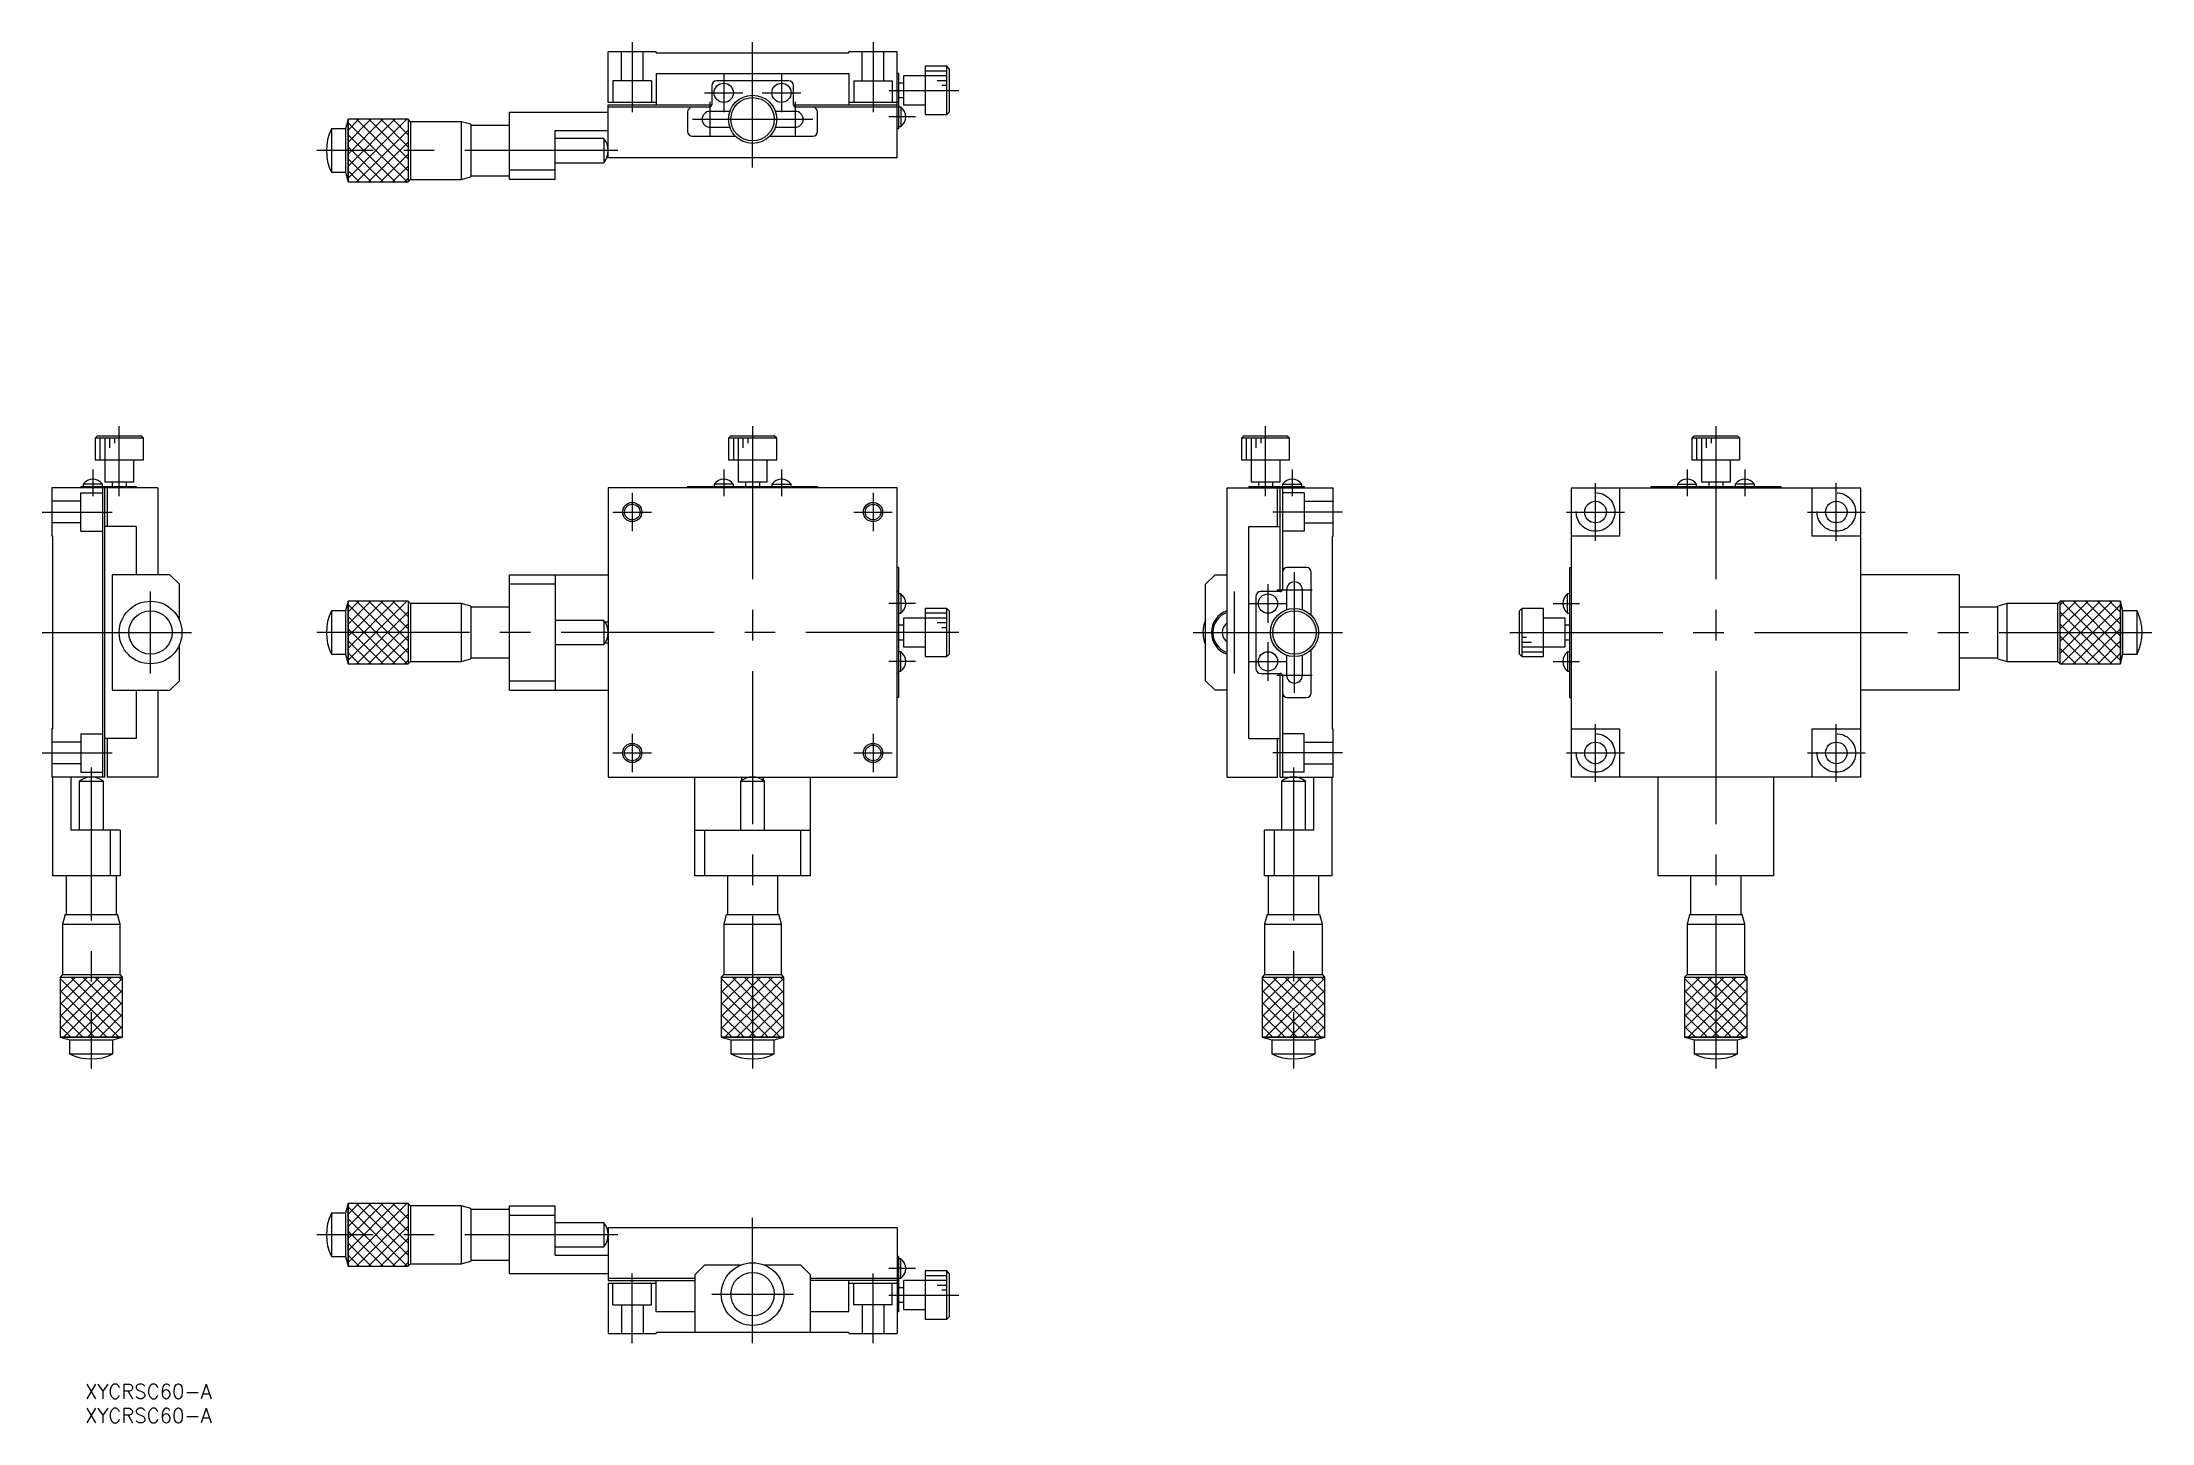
# Model space of a CAD drawing. Extents: x -148 to 291, y -164 to 123.
import ezdxf

# ---------------------------------------------------------------- set-up
doc = ezdxf.new("R2010")
doc.units = 0
doc.linetypes.add('CENTER', pattern=[50.8, 31.75, -6.35, 6.35, -6.35])
doc.linetypes.add('DASHED', pattern=[19.05, 12.7, -6.35])
doc.layers.get('0').update_dxf_attribs({"linetype": 'CONTINUOUS'})
doc.layers.add('CENTER', color=1, linetype='CENTER')
doc.styles.get("Standard").update_dxf_attribs({"font": 'txt.shx', "height": 3, "bigfont": 'bigfont.shx'})

msp = doc.modelspace()

# ---------------------------------------------------------------- linework, layer by layer
at = {"color": 7, "linetype": 'CONTINUOUS'}
for p, q in [((-30, 110), (-30, 120.5)), ((-20, 120.5), (-30, 120.5)), ((-20, 120.3), (-20, 120.5)), ((-20, 120.3), (20, 120.3)), ((20, 120.3), (20, 120.5)), ((30, 120.5), (20, 120.5)), ((30, 98.5), (30, 120.5)), ((-20, 116), (-20, 109.5)), ((-20, 116), (20, 116)), ((7.5, 114.5), (-7.5, 114.5)), ((20, 116), (20, 109.5)), ((30.3, 116), (30, 116)), ((30.3, 116), (30.3, 104.5)), ((31.3, 114), (30.3, 114)), ((35.8, 115.5), (31.3, 115.5)), ((31.3, 115.5), (31.3, 109.5)), ((40.3, 117.5), (35.8, 117.5)), ((35.8, 117.5), (35.8, 107.5)), ((40.3, 116.5), (35.8, 116.5)), ((40.3, 115.5), (35.8, 115.5)), ((40.3, 114.5), (38.3, 114.5)), ((40.8, 117), (40.3, 117.5)), ((40.3, 107.5), (40.3, 117.5)), ((40.8, 117), (40.8, 108)), ((-20, 110), (-30, 110)), ((-30, 109.5), (-8.5, 109.5)), ((-30, 98.5), (-30, 109.5)), ((-8.5, 113.5), (-8.5, 109.5)), ((8.5, 109.5), (8.5, 113.5)), ((8.5, 109.5), (30, 109.5)), ((30.3, 110), (20, 110)), ((30.3, 111), (31.3, 111)), ((31.3, 109.5), (35.8, 109.5)), ((40.3, 113.5), (39.3, 113.5)), ((-84, 106.5), (-84.5, 104.5)), ((-71.5, 106.5), (-84, 106.5)), ((-84, 106.5), (-84, 106.5)), ((-84, 106.5), (-84, 93.5)), ((-84, 93.5), (-84, 106.5)), ((-71.77, 106.5), (-84, 94.26)), ((-74.27, 106.5), (-84, 96.76)), ((-76.77, 106.5), (-84, 99.26)), ((-79.27, 106.5), (-84, 101.76)), ((-81.77, 106.5), (-84, 104.26)), ((-71.71, 93.5), (-84, 105.79)), ((-71.5, 95.79), (-82.21, 106.5)), ((-71.5, 98.29), (-79.71, 106.5)), ((-71.5, 100.79), (-77.21, 106.5)), ((-71.5, 103.29), (-74.71, 106.5)), ((-71, 106), (-71.5, 106.5)), ((-71.5, 106.5), (-71.5, 93.5)), ((-60.5, 106), (-71, 106)), ((-71, 106), (-71, 94)), ((-58.5, 105.46), (-60.5, 106)), ((-60.5, 106), (-60.5, 94)), ((-58.5, 105.46), (-58.5, 94.54)), ((-50.5, 105.25), (-58.5, 105.25)), ((-50.5, 108), (-30, 108)), ((-50.5, 94), (-50.5, 108)), ((-9, 109), (-30, 109)), ((-13.5, 108), (-13.5, 104)), ((-4.72, 108.15), (-8.85, 108.15)), ((8.85, 108.15), (4.72, 108.15)), ((30, 109), (9, 109)), ((13.5, 104), (13.5, 108)), ((30.8, 109), (30.3, 109)), ((30.8, 109), (30.8, 105)), ((35.8, 107.5), (40.3, 107.5)), ((40.3, 107.5), (40.8, 108)), ((-84.5, 104.5), (-87.43, 104.5)), ((-87.43, 104.5), (-87.43, 95.5)), ((-84.5, 104.5), (-84.5, 95.5)), ((-74.21, 93.5), (-84, 103.29)), ((-76.71, 93.5), (-84, 100.79)), ((-71.5, 104.27), (-82.27, 93.5)), ((-71.5, 101.77), (-79.77, 93.5)), ((-41, 104.2), (-30, 104.2)), ((-41, 94), (-41, 104.2)), ((-30.88, 102.5), (-41, 102.5)), ((-30.88, 102.5), (-30.88, 97.5)), ((-12.5, 103), (-3.57, 103)), ((-8.85, 104.85), (-4.72, 104.85)), ((3.57, 103), (12.5, 103)), ((4.72, 104.85), (8.85, 104.85)), ((30.3, 104.5), (30, 104.5)), ((30.3, 105), (30.8, 105)), ((-79.21, 93.5), (-84, 98.29)), ((-71.5, 99.27), (-77.27, 93.5)), ((-71.5, 96.77), (-74.77, 93.5)), ((-41, 97.5), (-30.88, 97.5)), ((30, 98.5), (-30, 98.5)), ((-87.43, 95.5), (-84.5, 95.5)), ((-84.5, 95.5), (-84, 93.5)), ((-81.71, 93.5), (-84, 95.79)), ((-84, 93.5), (-71.5, 93.5)), ((-84, 93.5), (-84, 93.5)), ((-71.5, 94.27), (-72.27, 93.5)), ((-71.5, 93.5), (-71, 94)), ((-71, 94), (-60.5, 94)), ((-60.5, 94), (-58.5, 94.54)), ((-58.5, 94.75), (-50.5, 94.75)), ((-50.5, 96), (-41, 96)), ((-41, 94), (-50.5, 94)), ((-136, 40.8), (-136.5, 40.3)), ((-136.5, 40.3), (-136.5, 35.8)), ((-126.5, 40.3), (-136.5, 40.3)), ((-136, 40.8), (-127, 40.8)), ((-135.5, 40.3), (-135.5, 35.8)), ((-134.5, 40.3), (-134.5, 35.8)), ((-133.5, 40.3), (-133.5, 38.3)), ((-132.5, 40.3), (-132.5, 39.3)), ((-126.5, 40.3), (-127, 40.8)), ((-126.5, 35.8), (-126.5, 40.3)), ((-4.5, 40.8), (-5, 40.3)), ((-5, 40.3), (-5, 35.8)), ((5, 40.3), (-5, 40.3)), ((-4.5, 40.8), (4.5, 40.8)), ((-4, 40.3), (-4, 35.8)), ((-3, 40.3), (-3, 35.8)), ((-2, 40.3), (-2, 38.3)), ((-1, 40.3), (-1, 39.3)), ((5, 40.3), (4.5, 40.8)), ((5, 35.8), (5, 40.3)), ((102, 40.8), (101.5, 40.3)), ((101.5, 40.3), (101.5, 35.8)), ((111.5, 40.3), (101.5, 40.3)), ((102, 40.8), (111, 40.8)), ((102.5, 40.3), (102.5, 35.8)), ((103.5, 40.3), (103.5, 35.8)), ((104.5, 40.3), (104.5, 38.3)), ((105.5, 40.3), (105.5, 39.3)), ((111.5, 40.3), (111, 40.8)), ((111.5, 35.8), (111.5, 40.3)), ((195.5, 40.8), (195, 40.3)), ((195, 40.3), (195, 35.8)), ((205, 40.3), (195, 40.3)), ((195.5, 40.8), (204.5, 40.8)), ((196, 40.3), (196, 35.8)), ((197, 40.3), (197, 35.8)), ((198, 40.3), (198, 38.3)), ((199, 40.3), (199, 39.3)), ((205, 40.3), (204.5, 40.8)), ((205, 35.8), (205, 40.3)), ((-136.5, 35.8), (-126.5, 35.8)), ((-134.5, 35.8), (-134.5, 31.3)), ((-128.5, 31.3), (-128.5, 35.8)), ((-5, 35.8), (5, 35.8)), ((-3, 35.8), (-3, 31.3)), ((3, 31.3), (3, 35.8)), ((101.5, 35.8), (111.5, 35.8)), ((103.5, 35.8), (103.5, 31.3)), ((109.5, 31.3), (109.5, 35.8)), ((195, 35.8), (205, 35.8)), ((197, 35.8), (197, 31.3)), ((203, 31.3), (203, 35.8)), ((-139, 30.8), (-139, 30.3)), ((-135, 30.8), (-139, 30.8)), ((-135, 30.3), (-135, 30.8)), ((-134.5, 31.3), (-128.5, 31.3)), ((-133, 31.3), (-133, 30.3)), ((-130, 30.3), (-130, 31.3)), ((-8, 30.8), (-8, 30.3)), ((-4, 30.8), (-8, 30.8)), ((-4, 30.3), (-4, 30.8)), ((-3, 31.3), (3, 31.3)), ((-1.5, 31.3), (-1.5, 30.3)), ((1.5, 30.3), (1.5, 31.3)), ((4, 30.8), (4, 30.3)), ((4, 30.8), (8, 30.8)), ((8, 30.3), (8, 30.8)), ((103.5, 31.3), (109.5, 31.3)), ((105, 31.3), (105, 30.3)), ((108, 30.3), (108, 31.3)), ((110, 30.8), (110, 30.3)), ((110, 30.8), (114, 30.8)), ((114, 30.3), (114, 30.8)), ((192, 30.8), (192, 30.3)), ((192, 30.8), (196, 30.8)), ((196, 30.3), (196, 30.8)), ((197, 31.3), (203, 31.3)), ((198.5, 31.3), (198.5, 30.3)), ((201.5, 30.3), (201.5, 31.3)), ((204, 30.8), (204, 30.3)), ((208, 30.8), (204, 30.8)), ((208, 30.3), (208, 30.8)), ((-123.5, 30), (-145.5, 30)), ((-145.5, 30), (-145.5, 20)), ((-139.5, 30.3), (-139.5, 30)), ((-139.5, 30.3), (-128, 30.3)), ((-135, 30), (-135, -30)), ((-134.5, -30), (-134.5, 30)), ((-134, 30.3), (-134, 22)), ((-128, 30.3), (-128, 30)), ((-123.5, 30), (-123.5, 12)), ((-30, 30), (-30, -30)), ((30, 30), (-30, 30)), ((-13.5, 30.3), (-13.5, 30)), ((-13.5, 30.3), (13.5, 30.3)), ((13.5, 30.3), (13.5, 30)), ((30, -30), (30, 30)), ((98.5, -30), (98.5, 30)), ((98.5, 30), (120.5, 30)), ((103, 30.3), (103, 30)), ((103, 30.3), (114.5, 30.3)), ((109, 22), (109, 30.3)), ((109.5, 8.5), (109.5, 30)), ((110, 30), (110, 9)), ((114.5, 30.3), (114.5, 30)), ((120.5, 20), (120.5, 30)), ((170, 30), (230, 30)), ((170, -30), (170, 30)), ((180, 30), (180, 20)), ((186.5, 30.3), (186.5, 30)), ((186.5, 30.3), (213.5, 30.3)), ((191.5, 30.3), (191.5, 30)), ((208.5, 30.3), (208.5, 30)), ((213.5, 30.3), (213.5, 30)), ((220, 20), (220, 30)), ((230, 30), (230, -30)), ((-128, 22), (-134.5, 22)), ((-128, 22), (-128, 12)), ((103, -22), (103, 22)), ((103, 22), (109.5, 22)), ((-145.3, 20), (-145.5, 20)), ((-145.3, -20), (-145.3, 20)), ((120.3, 20), (120.5, 20)), ((120.3, 20), (120.3, -20)), ((180, 20), (170, 20)), ((230, 20), (220, 20)), ((30.3, 13.5), (30, 13.5)), ((30.3, 13.5), (30.3, -13.5)), ((115, 13.5), (111, 13.5)), ((169.7, -13.5), (169.7, 13.5)), ((169.7, 13.5), (170, 13.5)), ((-121, 12), (-133, 12)), ((-133, 12), (-133, -12)), ((-119, 10), (-121, 12)), ((-119, 2.5), (-119, 10)), ((-50.5, -12), (-50.5, 12)), ((-50.5, 12), (-30, 12)), ((-41, 10), (-50.5, 10)), ((-41, 12), (-41, -12)), ((96, 12), (94, 10)), ((94, -10), (94, 10)), ((96, 12), (98.5, 12)), ((110.85, 8.85), (110.85, 4.72)), ((114.15, 4.72), (114.15, 8.85)), ((116, 3.57), (116, 12.5)), ((250.5, 12), (230, 12)), ((250.5, 12), (250.5, -12)), ((-84.5, 4.5), (-87.43, 4.5)), ((-87.43, 4.5), (-87.43, -4.5)), ((-84, 6.5), (-84.5, 4.5)), ((-84.5, 4.5), (-84.5, -4.5)), ((-84, 6.5), (-84, 6.5)), ((-71.5, 6.5), (-84, 6.5)), ((-84, -6.5), (-84, 6.5)), ((-84, 6.5), (-84, -6.5)), ((-71.77, 6.5), (-84, -5.74)), ((-74.27, 6.5), (-84, -3.24)), ((-76.77, 6.5), (-84, -0.74)), ((-79.27, 6.5), (-84, 1.76)), ((-81.77, 6.5), (-84, 4.26)), ((-71.71, -6.5), (-84, 5.79)), ((-71.5, -4.21), (-82.21, 6.5)), ((-71.5, -1.71), (-79.71, 6.5)), ((-71.5, 0.79), (-77.21, 6.5)), ((-71.5, 3.29), (-74.71, 6.5)), ((-71, 6), (-71.5, 6.5)), ((-71.5, 6.5), (-71.5, -6.5)), ((-60.5, 6), (-71, 6)), ((-71, 6), (-71, -6)), ((-58.5, 5.46), (-60.5, 6)), ((-60.5, 6), (-60.5, -6)), ((-58.5, 5.46), (-58.5, -5.46)), ((-50.5, 5.25), (-58.5, 5.25)), ((30.3, 8.5), (30, 8.5)), ((30.8, 8), (30.3, 8)), ((30.8, 8), (30.8, 4)), ((40.3, 5), (35.8, 5)), ((35.8, 5), (35.8, -5)), ((40.8, 4.5), (40.3, 5)), ((40.3, -5), (40.3, 5)), ((40.8, 4.5), (40.8, -4.5)), ((104.5, 7.5), (104.5, -7.5)), ((109.5, 8.5), (105.5, 8.5)), ((159.7, 5), (159.2, 4.5)), ((159.2, -4.5), (159.2, 4.5)), ((164.2, 5), (159.7, 5)), ((159.7, 5), (159.7, -5)), ((164.2, -5), (164.2, 5)), ((169.7, 8), (169.2, 8)), ((169.2, 4), (169.2, 8)), ((258.5, 5.25), (250.5, 5.25)), ((260.5, 6), (258.5, 5.46)), ((258.5, -5.46), (258.5, 5.46)), ((271, 6), (260.5, 6)), ((260.5, -6), (260.5, 6)), ((271.5, 6.5), (271, 6)), ((271, -6), (271, 6)), ((284, 6.5), (271.5, 6.5)), ((271.5, -6.5), (271.5, 6.5)), ((271.5, 5.73), (272.27, 6.5)), ((271.5, 3.23), (274.77, 6.5)), ((271.5, 0.73), (277.27, 6.5)), ((271.5, -1.77), (279.77, 6.5)), ((271.5, -4.27), (282.27, 6.5)), ((271.71, 6.5), (284, -5.79)), ((271.77, -6.5), (284, 5.74)), ((274.21, 6.5), (284, -3.29)), ((276.71, 6.5), (284, -0.79)), ((279.21, 6.5), (284, 1.71)), ((281.71, 6.5), (284, 4.21)), ((284, 6.5), (284, 6.5)), ((284.5, 4.5), (284, 6.5)), ((284, 6.5), (284, -6.5)), ((284, -6.5), (284, 6.5)), ((287.43, 4.5), (284.5, 4.5)), ((284.5, -4.5), (284.5, 4.5)), ((287.43, -4.5), (287.43, 4.5)), ((-74.21, -6.5), (-84, 3.29)), ((-76.71, -6.5), (-84, 0.79)), ((-71.5, 4.27), (-82.27, -6.5)), ((-71.5, 1.77), (-79.77, -6.5)), ((-30.88, 2.5), (-41, 2.5)), ((-30.88, 2.5), (-30.88, -2.5)), ((-30.67, 2.22), (-30, 2.22)), ((30.3, 4), (30.8, 4)), ((31.3, 1.5), (30.3, 1.5)), ((35.8, 3), (31.3, 3)), ((31.3, 3), (31.3, -3)), ((40.3, 4), (35.8, 4)), ((40.3, 3), (35.8, 3)), ((40.3, 2), (38.3, 2)), ((40.3, 1), (39.3, 1)), ((168.7, 3), (164.2, 3)), ((168.7, -3), (168.7, 3)), ((169.7, 1.5), (168.7, 1.5)), ((169.2, 4), (169.7, 4)), ((271.5, 4.21), (282.21, -6.5)), ((271.5, 1.71), (279.71, -6.5)), ((274.27, -6.5), (284, 3.24)), ((276.77, -6.5), (284, 0.74)), ((-119, -10), (-119, -2.5)), ((-79.21, -6.5), (-84, -1.71)), ((-81.71, -6.5), (-84, -4.21)), ((-71.5, -0.73), (-77.27, -6.5)), ((-71.5, -3.23), (-74.77, -6.5)), ((-41, -2.5), (-30.88, -2.5)), ((-30, -2.22), (-30.67, -2.22)), ((30.3, -1.5), (31.3, -1.5)), ((30.8, -4), (30.3, -4)), ((30.8, -8), (30.8, -4)), ((31.3, -3), (35.8, -3)), ((116, -12.5), (116, -3.57)), ((159.7, -1), (160.7, -1)), ((159.7, -2), (161.7, -2)), ((159.7, -3), (164.2, -3)), ((159.7, -4), (164.2, -4)), ((164.2, -3), (168.7, -3)), ((168.7, -1.5), (169.7, -1.5)), ((169.7, -4), (169.2, -4)), ((169.2, -4), (169.2, -8)), ((271.5, -0.79), (277.21, -6.5)), ((271.5, -3.29), (274.71, -6.5)), ((279.27, -6.5), (284, -1.76)), ((281.77, -6.5), (284, -4.26)), ((-87.43, -4.5), (-84.5, -4.5)), ((-84.5, -4.5), (-84, -6.5)), ((-84, -6.5), (-84, -6.5)), ((-84, -6.5), (-71.5, -6.5)), ((-71.5, -5.73), (-72.27, -6.5)), ((-71.5, -6.5), (-71, -6)), ((-71, -6), (-60.5, -6)), ((-60.5, -6), (-58.5, -5.46)), ((-58.5, -5.25), (-50.5, -5.25)), ((30.3, -8.5), (30, -8.5)), ((30.3, -8), (30.8, -8)), ((35.8, -5), (40.3, -5)), ((40.3, -5), (40.8, -4.5)), ((105.5, -8.5), (109.5, -8.5)), ((109.5, -30), (109.5, -8.5)), ((110.85, -4.72), (110.85, -8.85)), ((114.15, -8.85), (114.15, -4.72)), ((159.2, -4.5), (159.7, -5)), ((159.7, -5), (164.2, -5)), ((169.2, -8), (169.7, -8)), ((250.5, -5.25), (258.5, -5.25)), ((258.5, -5.46), (260.5, -6)), ((260.5, -6), (271, -6)), ((271, -6), (271.5, -6.5)), ((271.5, -6.5), (284, -6.5)), ((284, -6.5), (284.5, -4.5)), ((284, -6.5), (284, -6.5)), ((284.5, -4.5), (287.43, -4.5)), ((-133, -12), (-121, -12)), ((-128, -12), (-128, -22)), ((-123.5, -12), (-123.5, -30)), ((-121, -12), (-119, -10)), ((-50.5, -10), (-41, -10)), ((-50.5, -12), (-30, -12)), ((94, -10), (96, -12)), ((98.5, -12), (96, -12)), ((110, -9), (110, -30)), ((250.5, -12), (230, -12)), ((30.3, -13.5), (30, -13.5)), ((111, -13.5), (115, -13.5)), ((169.7, -13.5), (170, -13.5)), ((-145.5, -20), (-145.5, -30)), ((-145.3, -20), (-145.5, -20)), ((120.3, -20), (120.5, -20)), ((120.5, -30), (120.5, -20)), ((170, -20), (180, -20)), ((180, -20), (180, -30)), ((220, -30), (220, -20)), ((220, -20), (230, -20)), ((-128, -22), (-134.5, -22)), ((-134, -22), (-134, -30)), ((103, -22), (109.5, -22)), ((109, -30), (109, -22)), ((-134.5, -30), (-145.5, -30)), ((-145.3, -50.5), (-145.3, -30)), ((-141.5, -41), (-141.5, -30)), ((-123.5, -30), (-134, -30)), ((-30, -30), (30, -30)), ((-12, -50.5), (-12, -30)), ((-2.22, -30.67), (-2.22, -30)), ((2.22, -30), (2.22, -30.67)), ((12, -50.5), (12, -30)), ((98.5, -30), (109, -30)), ((109.5, -30), (120.5, -30)), ((116.5, -41), (116.5, -30)), ((120.3, -50.5), (120.3, -30)), ((230, -30), (170, -30)), ((188, -50.5), (188, -30)), ((212, -50.5), (212, -30)), ((-139.8, -30.88), (-139.8, -41)), ((-139.8, -30.88), (-134.8, -30.88)), ((-134.8, -41), (-134.8, -30.88)), ((-2.5, -30.88), (-2.5, -41)), ((-2.5, -30.88), (2.5, -30.88)), ((2.5, -41), (2.5, -30.88)), ((109.8, -30.88), (109.8, -41)), ((109.8, -30.88), (114.8, -30.88)), ((114.8, -41), (114.8, -30.88)), ((-131.3, -41), (-141.5, -41)), ((-133.3, -50.5), (-133.3, -41)), ((-131.3, -41), (-131.3, -50.5)), ((-12, -41), (12, -41)), ((-10, -41), (-10, -50.5)), ((10, -50.5), (10, -41)), ((116.5, -41), (106.3, -41)), ((106.3, -50.5), (106.3, -41)), ((108.3, -41), (108.3, -50.5)), ((-131.3, -50.5), (-145.3, -50.5)), ((-142.55, -50.5), (-142.55, -58.5)), ((-132.05, -58.5), (-132.05, -50.5)), ((12, -50.5), (-12, -50.5)), ((-5.25, -50.5), (-5.25, -58.5)), ((5.25, -58.5), (5.25, -50.5)), ((120.3, -50.5), (106.3, -50.5)), ((107.05, -50.5), (107.05, -58.5)), ((117.55, -58.5), (117.55, -50.5)), ((212, -50.5), (188, -50.5)), ((194.75, -50.5), (194.75, -58.5)), ((205.25, -58.5), (205.25, -50.5)), ((-142.76, -58.5), (-143.3, -60.5)), ((-143.3, -60.5), (-143.3, -71)), ((-143.3, -60.5), (-131.3, -60.5)), ((-142.76, -58.5), (-131.84, -58.5)), ((-131.3, -60.5), (-131.84, -58.5)), ((-131.3, -71), (-131.3, -60.5)), ((-5.46, -58.5), (-6, -60.5)), ((-6, -60.5), (-6, -71)), ((-6, -60.5), (6, -60.5)), ((-5.46, -58.5), (5.46, -58.5)), ((6, -60.5), (5.46, -58.5)), ((6, -71), (6, -60.5)), ((106.84, -58.5), (106.3, -60.5)), ((106.3, -60.5), (106.3, -71)), ((106.3, -60.5), (118.3, -60.5)), ((106.84, -58.5), (117.76, -58.5)), ((118.3, -60.5), (117.76, -58.5)), ((118.3, -71), (118.3, -60.5)), ((194.54, -58.5), (194, -60.5)), ((194, -60.5), (194, -71)), ((194, -60.5), (206, -60.5)), ((194.54, -58.5), (205.46, -58.5)), ((206, -60.5), (205.46, -58.5)), ((206, -71), (206, -60.5)), ((-143.3, -71), (-143.8, -71.5)), ((-143.8, -71.5), (-143.8, -84)), ((-143.8, -71.5), (-130.8, -71.5)), ((-140.59, -71.5), (-143.8, -74.71)), ((-138.09, -71.5), (-143.8, -77.21)), ((-135.59, -71.5), (-143.8, -79.71)), ((-133.09, -71.5), (-143.8, -82.21)), ((-143.8, -71.77), (-131.56, -84)), ((-143.8, -74.27), (-134.06, -84)), ((-143.3, -71), (-131.3, -71)), ((-130.8, -71.71), (-143.09, -84)), ((-141.57, -71.5), (-130.8, -82.27)), ((-130.8, -74.21), (-140.59, -84)), ((-139.07, -71.5), (-130.8, -79.77)), ((-136.57, -71.5), (-130.8, -77.27)), ((-134.07, -71.5), (-130.8, -74.77)), ((-131.57, -71.5), (-130.8, -72.27)), ((-130.8, -71.5), (-131.3, -71)), ((-130.8, -84), (-130.8, -71.5)), ((-6, -71), (-6.5, -71.5)), ((-6.5, -71.5), (-6.5, -84)), ((-6.5, -71.5), (6.5, -71.5)), ((-3.29, -71.5), (-6.5, -74.71)), ((-0.79, -71.5), (-6.5, -77.21)), ((1.71, -71.5), (-6.5, -79.71)), ((4.21, -71.5), (-6.5, -82.21)), ((-6.5, -71.77), (5.74, -84)), ((-6.5, -74.27), (3.24, -84)), ((-6, -71), (6, -71)), ((6.5, -71.71), (-5.79, -84)), ((-4.27, -71.5), (6.5, -82.27)), ((6.5, -74.21), (-3.29, -84)), ((-1.77, -71.5), (6.5, -79.77)), ((0.73, -71.5), (6.5, -77.27)), ((3.23, -71.5), (6.5, -74.77)), ((5.73, -71.5), (6.5, -72.27)), ((6.5, -71.5), (6, -71)), ((6.5, -84), (6.5, -71.5)), ((106.3, -71), (105.8, -71.5)), ((105.8, -71.5), (105.8, -84)), ((105.8, -71.5), (118.8, -71.5)), ((109.01, -71.5), (105.8, -74.71)), ((111.51, -71.5), (105.8, -77.21)), ((114.01, -71.5), (105.8, -79.71)), ((116.51, -71.5), (105.8, -82.21)), ((105.8, -71.77), (118.04, -84)), ((105.8, -74.27), (115.54, -84)), ((106.3, -71), (118.3, -71)), ((118.8, -71.71), (106.51, -84)), ((108.03, -71.5), (118.8, -82.27)), ((118.8, -74.21), (109.01, -84)), ((110.53, -71.5), (118.8, -79.77)), ((113.03, -71.5), (118.8, -77.27)), ((115.53, -71.5), (118.8, -74.77)), ((118.03, -71.5), (118.8, -72.27)), ((118.8, -71.5), (118.3, -71)), ((118.8, -84), (118.8, -71.5)), ((194, -71), (193.5, -71.5)), ((193.5, -71.5), (193.5, -84)), ((193.5, -71.5), (206.5, -71.5)), ((196.71, -71.5), (193.5, -74.71)), ((199.21, -71.5), (193.5, -77.21)), ((201.71, -71.5), (193.5, -79.71)), ((204.21, -71.5), (193.5, -82.21)), ((193.5, -71.77), (205.74, -84)), ((193.5, -74.27), (203.24, -84)), ((194, -71), (206, -71)), ((206.5, -71.71), (194.21, -84)), ((195.73, -71.5), (206.5, -82.27)), ((206.5, -74.21), (196.71, -84)), ((198.23, -71.5), (206.5, -79.77)), ((200.73, -71.5), (206.5, -77.27)), ((203.23, -71.5), (206.5, -74.77)), ((205.73, -71.5), (206.5, -72.27)), ((206.5, -71.5), (206, -71)), ((206.5, -84), (206.5, -71.5)), ((-143.8, -76.77), (-136.56, -84)), ((-130.8, -76.71), (-138.09, -84)), ((-6.5, -76.77), (0.74, -84)), ((6.5, -76.71), (-0.79, -84)), ((105.8, -76.77), (113.04, -84)), ((118.8, -76.71), (111.51, -84)), ((193.5, -76.77), (200.74, -84)), ((206.5, -76.71), (199.21, -84)), ((-143.8, -79.27), (-139.06, -84)), ((-143.8, -81.77), (-141.56, -84)), ((-130.8, -79.21), (-135.59, -84)), ((-130.8, -81.71), (-133.09, -84)), ((-6.5, -79.27), (-1.76, -84)), ((-6.5, -81.77), (-4.26, -84)), ((6.5, -79.21), (1.71, -84)), ((6.5, -81.71), (4.21, -84)), ((105.8, -79.27), (110.54, -84)), ((105.8, -81.77), (108.04, -84)), ((118.8, -79.21), (114.01, -84)), ((118.8, -81.71), (116.51, -84)), ((193.5, -79.27), (198.24, -84)), ((193.5, -81.77), (195.74, -84)), ((206.5, -79.21), (201.71, -84)), ((206.5, -81.71), (204.21, -84)), ((-143.8, -84), (-143.8, -84)), ((-143.8, -84), (-141.8, -84.5)), ((-143.8, -84), (-130.8, -84)), ((-130.8, -84), (-143.8, -84)), ((-141.8, -84.5), (-141.8, -87.43)), ((-141.8, -84.5), (-132.8, -84.5)), ((-141.8, -87.43), (-132.8, -87.43)), ((-132.8, -84.5), (-130.8, -84)), ((-132.8, -87.43), (-132.8, -84.5)), ((-130.8, -84), (-130.8, -84)), ((-6.5, -84), (-6.5, -84)), ((-6.5, -84), (-4.5, -84.5)), ((6.5, -84), (-6.5, -84)), ((-6.5, -84), (6.5, -84)), ((-4.5, -84.5), (-4.5, -87.43)), ((-4.5, -84.5), (4.5, -84.5)), ((-4.5, -87.43), (-3.98, -87.43)), ((-3.98, -87.43), (4.5, -87.43)), ((4.5, -84.5), (6.5, -84)), ((4.5, -87.43), (4.5, -84.5)), ((6.5, -84), (6.5, -84)), ((105.8, -84), (105.8, -84)), ((105.8, -84), (107.8, -84.5)), ((105.8, -84), (118.8, -84)), ((118.8, -84), (105.8, -84)), ((107.8, -84.5), (107.8, -87.43)), ((107.8, -84.5), (116.8, -84.5)), ((107.8, -87.43), (116.8, -87.43)), ((116.8, -84.5), (118.8, -84)), ((116.8, -87.43), (116.8, -84.5)), ((118.8, -84), (118.8, -84)), ((193.5, -84), (193.5, -84)), ((193.5, -84), (195.5, -84.5)), ((206.5, -84), (193.5, -84)), ((193.5, -84), (206.5, -84)), ((195.5, -84.5), (195.5, -87.43)), ((195.5, -84.5), (204.5, -84.5)), ((195.5, -87.43), (204.5, -87.43)), ((204.5, -84.5), (206.5, -84)), ((204.5, -87.43), (204.5, -84.5)), ((206.5, -84), (206.5, -84)), ((-84.5, -120.5), (-87.43, -120.5)), ((-87.43, -120.5), (-87.43, -129.5)), ((-84, -118.5), (-84.5, -120.5)), ((-84.5, -120.5), (-84.5, -129.5)), ((-71.5, -118.5), (-84, -118.5)), ((-84, -118.5), (-84, -118.5)), ((-84, -118.5), (-84, -131.5)), ((-84, -131.5), (-84, -118.5)), ((-71.77, -118.5), (-84, -130.74)), ((-74.27, -118.5), (-84, -128.24)), ((-76.77, -118.5), (-84, -125.74)), ((-79.27, -118.5), (-84, -123.24)), ((-81.77, -118.5), (-84, -120.74)), ((-71.71, -131.5), (-84, -119.21)), ((-74.21, -131.5), (-84, -121.71)), ((-71.5, -120.73), (-82.27, -131.5)), ((-71.5, -129.21), (-82.21, -118.5)), ((-71.5, -126.71), (-79.71, -118.5)), ((-71.5, -124.21), (-77.21, -118.5)), ((-71.5, -121.71), (-74.71, -118.5)), ((-71, -119), (-71.5, -118.5)), ((-71.5, -118.5), (-71.5, -131.5)), ((-60.5, -119), (-71, -119)), ((-71, -119), (-71, -131)), ((-58.5, -119.54), (-60.5, -119)), ((-60.5, -119), (-60.5, -131)), ((-58.5, -119.54), (-58.5, -130.46)), ((-50.5, -119.75), (-58.5, -119.75)), ((-50.5, -133), (-50.5, -119)), ((-50.5, -119), (-41, -119)), ((-41, -121), (-50.5, -121)), ((-41, -129.2), (-41, -119)), ((-30.88, -122.5), (-41, -122.5)), ((-30.88, -122.5), (-30.88, -127.5)), ((-76.71, -131.5), (-84, -124.21)), ((-79.21, -131.5), (-84, -126.71)), ((-71.5, -123.23), (-79.77, -131.5)), ((-71.5, -125.73), (-77.27, -131.5)), ((-30, -123.5), (30, -123.5)), ((-30, -123.5), (-30, -134.5)), ((30, -123.5), (30, -145.5)), ((-87.43, -129.5), (-84.5, -129.5)), ((-84.5, -129.5), (-84, -131.5)), ((-81.71, -131.5), (-84, -129.21)), ((-71.5, -128.23), (-74.77, -131.5)), ((-71.5, -130.73), (-72.27, -131.5)), ((-71.5, -131.5), (-71, -131)), ((-71, -131), (-60.5, -131)), ((-60.5, -131), (-58.5, -130.46)), ((-58.5, -130.25), (-50.5, -130.25)), ((-41, -127.5), (-30.88, -127.5)), ((-41, -129.2), (-30, -129.2)), ((-10, -131.3), (-12, -133.3)), ((-2.5, -131.3), (-10, -131.3)), ((10, -131.3), (2.5, -131.3)), ((12, -133.3), (10, -131.3)), ((30.3, -129.5), (30, -129.5)), ((30.3, -129.5), (30.3, -141)), ((30.8, -130), (30.3, -130)), ((30.8, -134), (30.8, -130)), ((-84, -131.5), (-71.5, -131.5)), ((-84, -131.5), (-84, -131.5)), ((-50.5, -133), (-30, -133)), ((-30, -134), (-12, -134)), ((-30, -134.5), (-12, -134.5)), ((-30, -135), (-30, -145.5)), ((-30, -135), (-20, -135)), ((-20, -141), (-20, -134.5)), ((-12, -133.3), (-12, -145.3)), ((12, -145.3), (12, -133.3)), ((12, -134), (30, -134)), ((30, -134.5), (12, -134.5)), ((20, -141), (20, -134.5)), ((20, -135), (30.3, -135)), ((30.3, -134), (30.8, -134)), ((35.8, -134.5), (31.3, -134.5)), ((31.3, -134.5), (31.3, -140.5)), ((40.3, -132.5), (35.8, -132.5)), ((35.8, -132.5), (35.8, -142.5)), ((40.3, -133.5), (35.8, -133.5)), ((40.3, -134.5), (35.8, -134.5)), ((40.3, -135.5), (38.3, -135.5)), ((40.8, -133), (40.3, -132.5)), ((40.3, -142.5), (40.3, -132.5)), ((40.8, -133), (40.8, -142)), ((31.3, -136), (30.3, -136)), ((30.3, -139), (31.3, -139)), ((40.3, -136.5), (39.3, -136.5)), ((-12, -141), (-20, -141)), ((20, -141), (12, -141)), ((30.3, -141), (30, -141)), ((31.3, -140.5), (35.8, -140.5)), ((35.8, -142.5), (40.3, -142.5)), ((40.3, -142.5), (40.8, -142)), ((-30, -145.5), (-20, -145.5)), ((20, -145.3), (-20, -145.3)), ((-20, -145.3), (-20, -145.5)), ((20, -145.3), (20, -145.5)), ((20, -145.5), (30, -145.5))]:
    msp.add_line(p, q, dxfattribs=at)
at = {"color": 3, "linetype": 'DASHED'}
for p, q in [((-27.25, 114.5), (-27.25, 120.5)), ((-22.75, 114.5), (-22.75, 120.5)), ((22.75, 114.5), (22.75, 120.5)), ((27.25, 114.5), (27.25, 120.5)), ((-29, 114.5), (-29, 110)), ((-21, 114.5), (-29, 114.5)), ((-21, 114.5), (-21, 110)), ((21, 114.5), (21, 110)), ((21, 114.5), (29, 114.5)), ((29, 114.5), (29, 110)), ((-139.5, 27.25), (-145.5, 27.25)), ((-139.5, 29), (-135, 29)), ((-139.5, 21), (-139.5, 29)), ((114.5, 29), (110, 29)), ((114.5, 29), (114.5, 21)), ((114.5, 27.25), (120.5, 27.25)), ((-139.5, 22.75), (-145.5, 22.75)), ((114.5, 22.75), (120.5, 22.75)), ((-139.5, 21), (-135, 21)), ((114.5, 21), (110, 21)), ((-139.5, -21), (-135, -21)), ((-139.5, -21), (-139.5, -29)), ((114.5, -21), (110, -21)), ((114.5, -29), (114.5, -21)), ((-139.5, -22.75), (-145.5, -22.75)), ((114.5, -22.75), (120.5, -22.75)), ((-139.5, -27.25), (-145.5, -27.25)), ((-139.5, -29), (-135, -29)), ((114.5, -29), (110, -29)), ((114.5, -27.25), (120.5, -27.25)), ((-29, -139.5), (-29, -135)), ((-21, -139.5), (-21, -135)), ((21, -139.5), (21, -135)), ((29, -139.5), (29, -135)), ((-29, -139.5), (-21, -139.5)), ((-27.25, -139.5), (-27.25, -145.5)), ((-22.75, -139.5), (-22.75, -145.5)), ((29, -139.5), (21, -139.5)), ((22.75, -139.5), (22.75, -145.5)), ((27.25, -139.5), (27.25, -145.5))]:
    msp.add_line(p, q, dxfattribs=at)
at = {"color": 7, "linetype": 'CONTINUOUS'}
for centre, radius in [((-6, 112), 2), ((6, 112), 2), ((0, 106.5), 5), ((0, 106.5), 4.5), ((-25, 25), 1.62), ((25, 25), 1.62), ((175, 25), 2.25), ((225, 25), 2.25), ((-125, 0), 6.5), ((-125, 0), 6.5), ((-125, 0), 4.5), ((107, 6), 2), ((112.5, 0), 5), ((112.5, 0), 4.5), ((107, -6), 2), ((-25, -25), 1.62), ((25, -25), 1.62), ((175, -25), 2.25), ((225, -25), 2.25), ((0, -137.3), 6.5), ((0, -137.3), 6.5), ((0, -137.3), 4.5)]:
    msp.add_circle(centre, radius, dxfattribs=at)
at = {"color": 3, "linetype": 'CONTINUOUS'}
for centre in [(-25, 25), (25, 25), (-25, -25), (25, -25)]:
    msp.add_circle(centre, 2, dxfattribs=at)
at = {"color": 3, "linetype": 'DASHED'}
for centre in [(175, 25), (225, 25), (175, -25), (225, -25)]:
    msp.add_circle(centre, 4, dxfattribs=at)
at = {"color": 7, "linetype": 'CONTINUOUS'}
for centre, radius, start, end in [((-7.5, 113.5), 1, 90, 180), ((7.5, 113.5), 1, 0, 90), ((-12.5, 108), 1, 90, 180), ((-8.85, 106.5), 1.65, 90, 270), ((-9, 109.5), 0.5, 270, 0), ((9, 109.5), 0.5, 180, 270), ((8.85, 106.5), 1.65, 270, 90), ((12.5, 108), 1, 0, 90), ((29.27, 106.98), 2.53, 0.3586, 52.7715), ((29.27, 107.02), 2.53, 307.2285, 359.6414), ((-78.5, 100), 10, 153.2563, 206.7437), ((-34, 100), 4, 321.3178, 38.6822), ((-12.5, 104), 1, 180, 270), ((12.5, 104), 1, 270, 0), ((-136.98, 29.27), 2.53, 90.3586, 142.7715), ((-137.02, 29.27), 2.53, 37.2285, 89.6414), ((-5.98, 29.27), 2.53, 90.3586, 142.7715), ((-6.02, 29.27), 2.53, 37.2285, 89.6414), ((6.02, 29.27), 2.53, 90.3586, 142.7715), ((5.98, 29.27), 2.53, 37.2285, 89.6414), ((112.02, 29.27), 2.53, 90.3586, 142.7715), ((111.98, 29.27), 2.53, 37.2285, 89.6414), ((194.02, 29.27), 2.53, 90.3586, 142.7715), ((193.98, 29.27), 2.53, 37.2285, 89.6414), ((206.02, 29.27), 2.53, 90.3586, 142.7715), ((205.98, 29.27), 2.53, 37.2285, 89.6414), ((111, 12.5), 1, 90, 180), ((115, 12.5), 1, 0, 90), ((109.5, 9), 0.5, 270, 0), ((112.5, 8.85), 1.65, 0, 180), ((-78.5, 0), 10, 153.2563, 206.7437), ((29.27, 5.98), 2.53, 0.3586, 52.7715), ((29.27, 6.02), 2.53, 307.2285, 359.6414), ((100, 0), 4.75, 108.4085, 251.5915), ((105.5, 7.5), 1, 90, 180), ((170.73, 5.98), 2.53, 127.2285, 179.6414), ((170.73, 6.02), 2.53, 180.3586, 232.7715), ((278.5, 0), 10, 333.2563, 26.7437), ((-34, 0), 4, 321.3178, 38.6822), ((100, 0), 6.5, 157.3801, 202.6199), ((100, 0), 4.44, 109.729, 250.271), ((100, 0), 2.5, 126.8699, 233.1301), ((29.27, -6.02), 2.53, 0.3586, 52.7715), ((170.73, -6.02), 2.53, 127.2285, 179.6414), ((29.27, -5.98), 2.53, 307.2285, 359.6414), ((105.5, -7.5), 1, 180, 270), ((109.5, -9), 0.5, 0, 90), ((170.73, -5.98), 2.53, 180.3586, 232.7715), ((111, -12.5), 1, 180, 270), ((112.5, -8.85), 1.65, 180, 0), ((115, -12.5), 1, 270, 0), ((-137.3, -34), 4, 51.3178, 128.6822), ((0, -34), 4, 51.3178, 128.6822), ((112.3, -34), 4, 51.3178, 128.6822), ((-137.3, -78.5), 10, 243.2563, 296.7437), ((0, -78.5), 10, 243.2563, 296.7437), ((112.3, -78.5), 10, 243.2563, 296.7437), ((200, -78.5), 10, 243.2563, 296.7437), ((-78.5, -125), 10, 153.2563, 206.7437), ((-34, -125), 4, 321.3178, 38.6822), ((29.27, -132.02), 2.53, 0.3586, 52.7715), ((29.27, -131.98), 2.53, 307.2285, 359.6414)]:
    msp.add_arc(centre, radius, start, end, dxfattribs=at)
at = {"layer": 'CENTER', "color": 1, "linetype": 'CENTER'}
for p, q in [((-25, 122.5), (-25, 108)), ((0, 96.5), (0, 122.5)), ((25, 122.5), (25, 108)), ((-6, 116), (-6, 108)), ((6, 116), (6, 108)), ((-10, 112), (-2, 112)), ((-8.85, 110.15), (-8.85, 102.85)), ((2, 112), (10, 112)), ((8.85, 110.15), (8.85, 102.85)), ((28.3, 112.5), (42.8, 112.5)), ((-12.5, 106.5), (12.5, 106.5)), ((33.8, 107), (28.3, 107)), ((-28, 100), (-90.5, 100)), ((-131.5, 28.3), (-131.5, 42.8)), ((0, 42.8), (0, -90.5)), ((106.5, 28.3), (106.5, 42.8)), ((200, 42.8), (200, -90.5)), ((-137, 33.8), (-137, 28.3)), ((-6, 33.8), (-6, 28.3)), ((6, 33.8), (6, 28.3)), ((112, 33.8), (112, 28.3)), ((175, 19), (175, 31)), ((194, 33.8), (194, 28.3)), ((206, 33.8), (206, 28.3)), ((225, 19), (225, 31)), ((-25, 29), (-25, 21)), ((25, 29), (25, 21)), ((-147.5, 25), (-133, 25)), ((-29, 25), (-21, 25)), ((21, 25), (29, 25)), ((122.5, 25), (108, 25)), ((169, 25), (181, 25)), ((219, 25), (231, 25)), ((107, 10), (107, 2)), ((108.85, 8.85), (116.15, 8.85)), ((112.5, -12.5), (112.5, 12.5)), ((-125, -8.5), (-125, 8.5)), ((33.8, 6), (28.3, 6)), ((100, 8.5), (100, -8.5)), ((103, 6), (111, 6)), ((166.2, 6), (171.7, 6)), ((-147.5, 0), (-116.5, 0)), ((42.8, 0), (-90.5, 0)), ((157.2, 0), (290.5, 0)), ((91.5, 0), (122.5, 0)), ((107, -2), (107, -10)), ((33.8, -6), (28.3, -6)), ((103, -6), (111, -6)), ((166.2, -6), (171.7, -6)), ((108.85, -8.85), (116.15, -8.85)), ((-25, -21), (-25, -29)), ((25, -21), (25, -29)), ((175, -31), (175, -19)), ((225, -31), (225, -19)), ((-147.5, -25), (-133, -25)), ((-29, -25), (-21, -25)), ((21, -25), (29, -25)), ((122.5, -25), (108, -25)), ((169, -25), (181, -25)), ((219, -25), (231, -25)), ((-137.3, -28), (-137.3, -90.5)), ((112.3, -28), (112.3, -90.5)), ((0, -147.5), (0, -121.5)), ((-28, -125), (-90.5, -125)), ((-25, -147.5), (-25, -133)), ((25, -147.5), (25, -133)), ((33.8, -132), (28.3, -132)), ((-8.5, -137.3), (8.5, -137.3)), ((28.3, -137.5), (42.8, -137.5))]:
    msp.add_line(p, q, dxfattribs=at)

# ---------------------------------------------------------------- texts
at = {"color": 7, "linetype": 'CONTINUOUS'}
for p in [(-138.65, -159), (-138.65, -164)]:
    msp.add_text('XYCRSC60-A', height=3, dxfattribs=at).set_placement(p)

doc.saveas('drawing.dxf')
